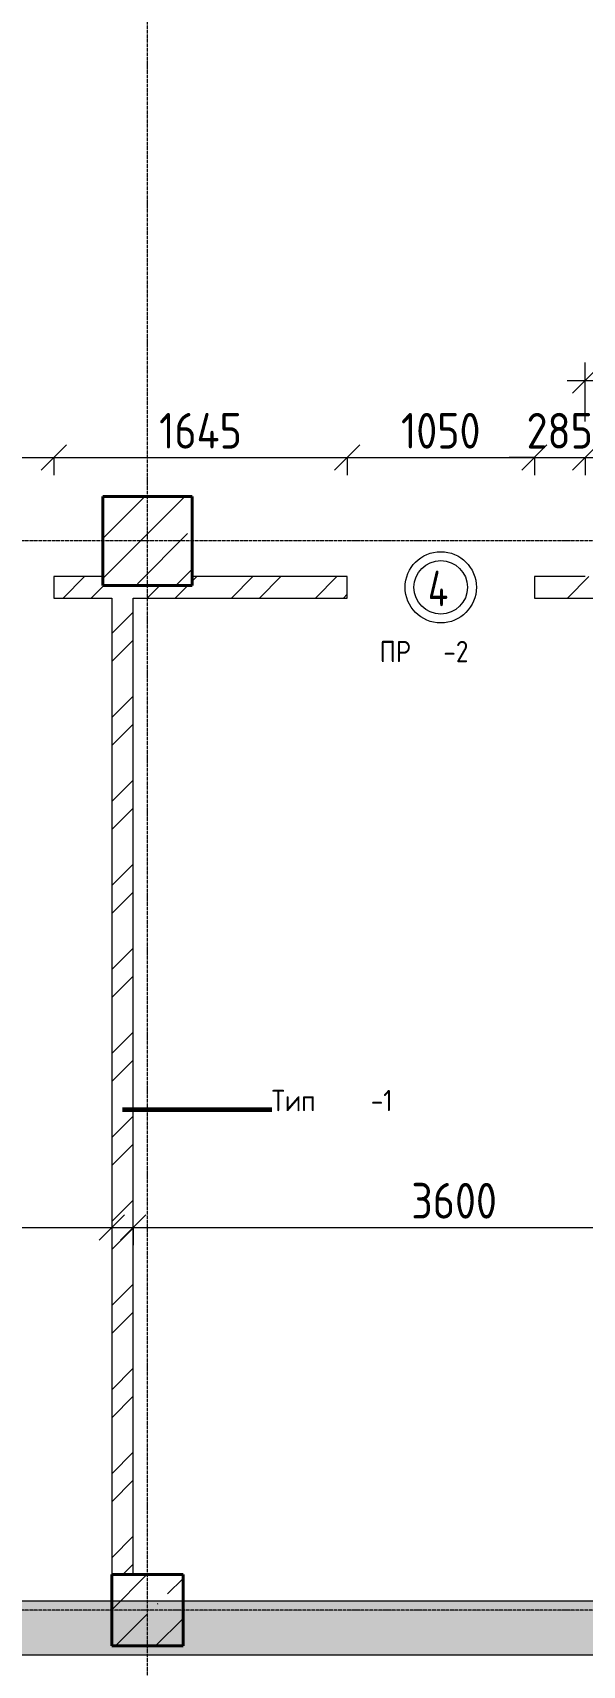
# Model space of a CAD drawing. Header units: millimetres. Extents: x -60946 to 138510, y -262288 to 24501.
# Drawn here: x -3844 to -761, y -7304 to 1857 of the extents above; entities that cross this region are included whole.
import ezdxf

# ---------------------------------------------------------------- set-up
doc = ezdxf.new("R2010")
doc.units = ezdxf.units.MM
doc.linetypes.add('ADSK_Линия сетки', pattern=[25, 20, -2.5, 0, -2.5])
for name, color, linetype, lineweight in [('0) 1 вып перегородка', 7, 'Continuous', 60), ('Марки', 7, 'Continuous', 20), ('Марки дверей', 7, 'Continuous', 20), ('Несущие колонны', 7, 'Continuous', 18), ('Оси', 7, 'Continuous', 9), ('Размеры', 7, 'Continuous', 9), ('Стены внутренние', 7, 'Continuous', 18)]:
    doc.layers.add(name, color=color, linetype=linetype, lineweight=lineweight)
doc.styles.add('GOST Common_3', font='', dxfattribs={"width": 0.9, "height": 200})
doc.styles.add('GOST Common_9', font='', dxfattribs={"width": 0.9, "height": 120})
doc.styles.add('GOST Common_B', font='', dxfattribs={"width": 0.8, "height": 200})
doc.styles.get('GOST Common_3').set_extended_font_data('GOST Common')
doc.styles.get('GOST Common_9').set_extended_font_data('GOST Common')
doc.styles.get('GOST Common_B').set_extended_font_data('GOST Common', bold=True)
doc.dimstyles.new('ADSK_Основной_2_0', dxfattribs={"dimscale": 304.8, "dimtxt": 201.142999, "dimasz": 0.463911, "dimexe": 0.328084, "dimexo": 0.328084, "dimgap": 0.164042, "dimtad": 1, "dimdec": 3, "dimrnd": 0.001, "dimdsep": 46, "dimtxsty": 'GOST Common_3', "dimblk1": 'OBLIQUE', "dimblk2": 'OBLIQUE', "dimsah": 1, "dimcen": 0.09, "dimdle": 0.328084, "dimazin": 2, "dimtfac": 1, "dimtdec": 4, "dimtix": 1, "dimtmove": 0, "dimatfit": 3, "dimfxl": 1, "dimtvp": 1, "dimtolj": 1, "dimtzin": 0, "dimlwd": 20, "dimlwe": 20, "dimarcsym": 2})
doc.dimstyles.new('ADSK_Основной_2_0_1', dxfattribs={"dimscale": 304.8, "dimtxt": 201.142999, "dimasz": 0.463911, "dimexe": 0.328084, "dimexo": 0.328084, "dimgap": 0.164042, "dimtad": 1, "dimdec": 3, "dimrnd": 0.001, "dimdsep": 46, "dimtxsty": 'GOST Common_3', "dimblk1": 'OBLIQUE', "dimblk2": 'OBLIQUE', "dimsah": 1, "dimcen": 0.09, "dimdle": 0.328084, "dimazin": 2, "dimtfac": 1, "dimtdec": 4, "dimtix": 1, "dimtmove": 1, "dimatfit": 3, "dimfxl": 1, "dimtvp": 1, "dimtolj": 1, "dimtzin": 0, "dimlwd": 20, "dimlwe": 20, "dimarcsym": 2})
pattern_1 = [(45, (0, 0), (-224.5064, 224.5064), []), (45, (224.5, 0), (-224.5064, 224.5064), [396.875, -79.375, 3.353, -76.022])]
pattern_2 = [(45, (0, 0), (-235.732, 235.732), []), (45, (157.15, 0), (-235.732, 235.732), [])]

# ---------------------------------------------------------------- blocks, each defined once
blk = doc.blocks.new('ADSK_КолоннаЖБ_Прямоугольная - 400x400 мм-1809659-Кладочный план подвала')
at = {"layer": 'Несущие колонны', "lineweight": 40}
for p, q in [((-200, 200), (200, 200)), ((-200, -200), (-200, 200)), ((200, 200), (200, -200)), ((200, -200), (-200, -200))]:
    blk.add_line(p, q, dxfattribs=at)
blk = doc.blocks.new('ADSK_КолоннаЖБ_Прямоугольная - 500x500 мм-1807509-Кладочный план подвала')
at = {"layer": 'Несущие колонны', "lineweight": 40}
for p, q in [((-250, 250), (250, 250)), ((-250, -250), (-250, 250)), ((250, 250), (250, -250)), ((250, -250), (-250, -250))]:
    blk.add_line(p, q, dxfattribs=at)
blk = doc.blocks.new('М_двери1 - Марка экземпляра 2-3719212-Кладочный план подвала')
at = {"layer": 'Марки дверей'}
for radius in [2, 1.5]:
    blk.add_circle((0, 0), radius, dxfattribs=at)
blk = doc.blocks.new('_Oblique')
at = {"color": 0, "linetype": 'ByBlock', "lineweight": -2}
blk.add_line((-0.5, -0.5), (0.5, 0.5), dxfattribs=at)
blk = doc.blocks.new('DIMBLOCK179-Кладочный план подвала')
at = {"layer": 'Defpoints', "color": 0, "transparency": 16777216}
for p in [(-4925, -426.6), (-3725, -426.6), (-3725, -526.6)]:
    blk.add_point(p, dxfattribs=at)
at = {"layer": 'Размеры', "color": 0, "lineweight": 20, "transparency": 16777216}
for p, q in [((-5025, -526.6), (-3625, -526.6)), ((-4925, -526.6), (-4925, -626.6)), ((-3725, -526.6), (-3725, -626.6))]:
    blk.add_line(p, q, dxfattribs=at)
at = {"layer": 'Размеры', "color": 0, "lineweight": 20, "transparency": 16777216, "xscale": 141.4, "yscale": 141.4, "zscale": 141.4, "rotation": 180}
blk.add_blockref('_Oblique', (-4925, -526.6), dxfattribs=at)
at = {"layer": 'Размеры', "color": 0, "lineweight": 20, "transparency": 16777216, "xscale": 141.4, "yscale": 141.4, "zscale": 141.4}
blk.add_blockref('_Oblique', (-3725, -526.6), dxfattribs=at)
at = {"layer": 'Размеры', "color": 0, "lineweight": 9, "transparency": 16777216, "insert": (-4325, -376.6), "char_height": 200, "width": 560.473, "attachment_point": 5, "style": 'GOST Common_3'}
blk.add_mtext('\\A1;1200', dxfattribs=at)
blk = doc.blocks.new('DIMBLOCK180-Кладочный план подвала')
at = {"layer": 'Defpoints', "color": 0, "transparency": 16777216}
for p in [(-3725, -426.6), (-2080, -426.6), (-2080, -526.6)]:
    blk.add_point(p, dxfattribs=at)
at = {"layer": 'Размеры', "color": 0, "lineweight": 20, "transparency": 16777216}
for p, q in [((-3825, -526.6), (-1980, -526.6)), ((-3725, -526.6), (-3725, -626.6)), ((-2080, -526.6), (-2080, -626.6))]:
    blk.add_line(p, q, dxfattribs=at)
at = {"layer": 'Размеры', "color": 0, "lineweight": 20, "transparency": 16777216, "xscale": 141.4, "yscale": 141.4, "zscale": 141.4, "rotation": 180}
blk.add_blockref('_Oblique', (-3725, -526.6), dxfattribs=at)
at = {"layer": 'Размеры', "color": 0, "lineweight": 20, "transparency": 16777216, "xscale": 141.4, "yscale": 141.4, "zscale": 141.4}
blk.add_blockref('_Oblique', (-2080, -526.6), dxfattribs=at)
at = {"layer": 'Размеры', "color": 0, "lineweight": 9, "transparency": 16777216, "insert": (-2902.5, -376.6), "char_height": 200, "width": 580.928, "attachment_point": 5, "style": 'GOST Common_3'}
blk.add_mtext('\\A1;1645', dxfattribs=at)
blk = doc.blocks.new('DIMBLOCK181-Кладочный план подвала')
at = {"layer": 'Defpoints', "color": 0, "transparency": 16777216}
for p in [(-2080, -426.6), (-1030, -426.6), (-1030, -526.6)]:
    blk.add_point(p, dxfattribs=at)
at = {"layer": 'Размеры', "color": 0, "lineweight": 20, "transparency": 16777216}
for p, q in [((-2180, -526.6), (-930, -526.6)), ((-2080, -526.6), (-2080, -626.6)), ((-1030, -526.6), (-1030, -626.6))]:
    blk.add_line(p, q, dxfattribs=at)
at = {"layer": 'Размеры', "color": 0, "lineweight": 20, "transparency": 16777216, "xscale": 141.4, "yscale": 141.4, "zscale": 141.4, "rotation": 180}
blk.add_blockref('_Oblique', (-2080, -526.6), dxfattribs=at)
at = {"layer": 'Размеры', "color": 0, "lineweight": 20, "transparency": 16777216, "xscale": 141.4, "yscale": 141.4, "zscale": 141.4}
blk.add_blockref('_Oblique', (-1030, -526.6), dxfattribs=at)
at = {"layer": 'Размеры', "color": 0, "lineweight": 9, "transparency": 16777216, "insert": (-1555, -376.6), "char_height": 200, "width": 560.473, "attachment_point": 5, "style": 'GOST Common_3'}
blk.add_mtext('\\A1;1050', dxfattribs=at)
blk = doc.blocks.new('DIMBLOCK182-Кладочный план подвала')
at = {"layer": 'Defpoints', "color": 0, "transparency": 16777216}
for p in [(-1030, -426.6), (-745, -426.6), (-745, -526.6)]:
    blk.add_point(p, dxfattribs=at)
at = {"layer": 'Размеры', "color": 0, "lineweight": 20, "transparency": 16777216}
for p, q in [((-1030, -526.6), (-1171.4, -526.6)), ((-1030, -526.6), (-1030, -626.6)), ((-1030, -526.6), (-745, -526.6)), ((-745, -526.6), (-745, -626.6)), ((-745, -526.6), (-603.6, -526.6))]:
    blk.add_line(p, q, dxfattribs=at)
at = {"layer": 'Размеры', "color": 0, "lineweight": 20, "transparency": 16777216, "xscale": 141.4, "yscale": 141.4, "zscale": 141.4}
blk.add_blockref('_Oblique', (-1030, -526.6), dxfattribs=at)
at = {"layer": 'Размеры', "color": 0, "lineweight": 20, "transparency": 16777216, "xscale": 141.4, "yscale": 141.4, "zscale": 141.4, "rotation": 180}
blk.add_blockref('_Oblique', (-745, -526.6), dxfattribs=at)
at = {"layer": 'Размеры', "color": 0, "lineweight": 9, "transparency": 16777216, "insert": (-887.5, -376.6), "char_height": 200, "width": 454.106, "attachment_point": 5, "style": 'GOST Common_3'}
blk.add_mtext('\\A1;285', dxfattribs=at)
blk = doc.blocks.new('DIMBLOCK187-Кладочный план подвала')
at = {"layer": 'Defpoints', "color": 0, "transparency": 16777216}
for p in [(-5465, -4405), (-3400, -4747.3), (-3400, -4847.3)]:
    blk.add_point(p, dxfattribs=at)
at = {"layer": 'Размеры', "color": 0, "lineweight": 20, "transparency": 16777216}
for p, q in [((-5465, -4505), (-5465, -4947.3)), ((-5565, -4847.3), (-3300, -4847.3)), ((-3400, -4847.3), (-3400, -4947.3))]:
    blk.add_line(p, q, dxfattribs=at)
at = {"layer": 'Размеры', "color": 0, "lineweight": 20, "transparency": 16777216, "xscale": 141.4, "yscale": 141.4, "zscale": 141.4, "rotation": 180}
blk.add_blockref('_Oblique', (-5465, -4847.3), dxfattribs=at)
at = {"layer": 'Размеры', "color": 0, "lineweight": 20, "transparency": 16777216, "xscale": 141.4, "yscale": 141.4, "zscale": 141.4}
blk.add_blockref('_Oblique', (-3400, -4847.3), dxfattribs=at)
at = {"layer": 'Размеры', "color": 0, "lineweight": 9, "transparency": 16777216, "insert": (-4432.5, -4697.3), "char_height": 200, "width": 605.475, "attachment_point": 5, "style": 'GOST Common_3'}
blk.add_mtext('\\A1;2065', dxfattribs=at)
blk = doc.blocks.new('DIMBLOCK201-Кладочный план подвала')
at = {"layer": 'Defpoints', "color": 0, "transparency": 16777216}
for p in [(-3280, -4747.3), (320, -4747.3), (320, -4847.3)]:
    blk.add_point(p, dxfattribs=at)
at = {"layer": 'Размеры', "color": 0, "lineweight": 20, "transparency": 16777216}
for p, q in [((-3380, -4847.3), (420, -4847.3)), ((-3280, -4847.3), (-3280, -4947.3)), ((320, -4847.3), (320, -4947.3))]:
    blk.add_line(p, q, dxfattribs=at)
at = {"layer": 'Размеры', "color": 0, "lineweight": 20, "transparency": 16777216, "xscale": 141.4, "yscale": 141.4, "zscale": 141.4, "rotation": 180}
blk.add_blockref('_Oblique', (-3280, -4847.3), dxfattribs=at)
at = {"layer": 'Размеры', "color": 0, "lineweight": 20, "transparency": 16777216, "xscale": 141.4, "yscale": 141.4, "zscale": 141.4}
blk.add_blockref('_Oblique', (320, -4847.3), dxfattribs=at)
at = {"layer": 'Размеры', "color": 0, "lineweight": 9, "transparency": 16777216, "insert": (-1480, -4697.3), "char_height": 200, "width": 605.475, "attachment_point": 5, "style": 'GOST Common_3'}
blk.add_mtext('\\A1;3600', dxfattribs=at)
blk = doc.blocks.new('DIMBLOCK261-Кладочный план подвала')
at = {"layer": 'Defpoints', "color": 0, "transparency": 16777216}
for p in [(1290, 5.8), (1290, -94.2), (-745, -425)]:
    blk.add_point(p, dxfattribs=at)
at = {"layer": 'Размеры', "color": 0, "lineweight": 20, "transparency": 16777216}
for p, q in [((-745, -325), (-745, 5.8)), ((-845, -94.2), (1390, -94.2)), ((1290, -94.2), (1290, -194.2))]:
    blk.add_line(p, q, dxfattribs=at)
at = {"layer": 'Размеры', "color": 0, "lineweight": 20, "transparency": 16777216, "xscale": 141.4, "yscale": 141.4, "zscale": 141.4, "rotation": 180}
blk.add_blockref('_Oblique', (-745, -94.2), dxfattribs=at)
at = {"layer": 'Размеры', "color": 0, "lineweight": 20, "transparency": 16777216, "xscale": 141.4, "yscale": 141.4, "zscale": 141.4}
blk.add_blockref('_Oblique', (1290, -94.2), dxfattribs=at)
at = {"layer": 'Размеры', "color": 0, "lineweight": 9, "transparency": 16777216, "insert": (-115.4, 400.5), "char_height": 200, "width": 605.475, "attachment_point": 1, "line_spacing_factor": 1.022761, "style": 'GOST Common_3'}
blk.add_mtext('\\A1;2035', dxfattribs=at)

msp = doc.modelspace()

# ---------------------------------------------------------------- hatches: boundary and pattern name
at = {"layer": 'Несущие колонны', "lineweight": 9}
h = msp.add_hatch(dxfattribs=at)
h.set_pattern_fill('FP_3', color=256, style=0, pattern_type=2)
h.set_pattern_definition(pattern_1)
h.paths.add_polyline_path([(-2950, -1245.031), (-2950, -745.031), (-3450, -745.031), (-3450, -1245.031), (-3238, -1245.031)])
h = msp.add_hatch(dxfattribs=at)
h.set_pattern_fill('FP_3', color=256, style=0, pattern_type=2)
h.set_pattern_definition(pattern_1)
h.paths.add_polyline_path([(-3000, -7195.031), (-3000, -6795.031), (-3400, -6795.031), (-3400, -7195.031)])
at = {"layer": 'Стены внутренние', "lineweight": 9}
h = msp.add_hatch(dxfattribs=at)
h.set_pattern_fill('FP_2', color=256, style=0, pattern_type=2)
h.set_pattern_definition(pattern_2)
h.paths.add_polyline_path([(-3280, -1315.031), (-3238, -1315.031), (-3238, -1245.031), (-3450, -1245.031), (-3450, -1195.031), (-3725, -1195.031), (-3725, -1315.031), (-3400, -1315.031)])
h.paths.add_polyline_path([(-4925, -1315.031), (-4925, -1195.031), (-8950, -1195.031), (-8950, -1245.031), (-9450, -1245.031), (-9450, -1195.031), (-11000, -1195.031), (-11000, -1315.031), (-5465, -1315.031)])
h = msp.add_hatch(dxfattribs=at)
h.set_pattern_fill('FP_2', color=256, style=0, pattern_type=2)
h.set_pattern_definition(pattern_2)
h.paths.add_polyline_path([(3050, -1315.031), (3050, -1245.031), (2550, -1245.031), (2550, -1195.031), (-1030, -1195.031), (-1030, -1315.031), (2550, -1315.031)])
h.paths.add_polyline_path([(-2080, -1315.031), (-2080, -1195.031), (-2950, -1195.031), (-2950, -1245.031), (-3238, -1245.031), (-3238, -1315.031)])
h = msp.add_hatch(dxfattribs=at)
h.set_pattern_fill('FP_2', color=256, style=0, pattern_type=2)
h.set_pattern_definition(pattern_2)
h.paths.add_polyline_path([(-3280, -6795.031), (-3280, -1315.031), (-3400, -1315.031), (-3400, -6795.031)])
h = msp.add_hatch(dxfattribs=at)
h.set_pattern_fill('FP_3', color=256, style=0, pattern_type=2)
h.set_pattern_definition(pattern_1)
h.paths.add_polyline_path([(61550, -7245.031), (61550, -6945.031), (49800, -6945.031), (49800, -7195.031), (49400, -7195.031), (49400, -6945.031), (34000, -6945.031), (34000, -7195.031), (33600, -7195.031), (33600, -6945.031), (28000, -6945.031), (28000, -7195.031), (27600, -7195.031), (27600, -6945.031), (22000, -6945.031), (22000, -7195.031), (21600, -7195.031), (21600, -6945.031), (9000, -6945.031), (9000, -7195.031), (8600, -7195.031), (8600, -6945.031), (3000, -6945.031), (3000, -7195.031), (2600, -7195.031), (2600, -6945.031), (-13400, -6945.031), (-13400, -7195.031), (-13800, -7195.031), (-13800, -6945.031), (-19400, -6945.031), (-19400, -7195.031), (-19550, -7195.031), (-19550, -7245.031), (52785.5782, -7245.031)])

# ---------------------------------------------------------------- linework, layer by layer
at = {"layer": '0) 1 вып перегородка'}
msp.add_line((-3340, -4185.7465), (-2502.8426, -4185.7465), dxfattribs=at)
at = {"layer": 'Несущие колонны', "lineweight": 9}
for p, q in [((-2950, -745.031), (-3450, -745.031)), ((-3450, -745.031), (-3450, -1195.031)), ((-2950, -1195.031), (-2950, -745.031)), ((-3450, -1195.031), (-3450, -1245.031)), ((-3450, -1245.031), (-3238, -1245.031)), ((-3238, -1245.031), (-2950, -1245.031)), ((-2950, -1245.031), (-2950, -1195.031)), ((-3280, -6795.031), (-3400, -6795.031)), ((-3400, -6795.031), (-3400, -7195.031)), ((-3000, -6795.031), (-3280, -6795.031)), ((-3000, -7195.031), (-3000, -6795.031)), ((-3400, -7195.031), (-3000, -7195.031))]:
    msp.add_line(p, q, dxfattribs=at)
at = {"layer": 'Оси', "linetype": 'ADSK_Линия сетки', "lineweight": 5}
for p, q in [((-3200, -10973.8823), (-3200, 24500.9141)), ((62221.372, -995.031), (-25240.0967, -995.031)), ((62221.372, -6995.031), (-25240.0967, -6995.031))]:
    msp.add_line(p, q, dxfattribs=at)
at = {"layer": 'Стены внутренние', "lineweight": 5}
for p, q in [((-3450, -1195.031), (-3725, -1195.031)), ((-3725, -1195.031), (-3725, -1315.031)), ((-3450, -1245.031), (-3450, -1195.031)), ((-2950, -1245.031), (-3450, -1245.031)), ((-2080, -1195.031), (-2950, -1195.031)), ((-2950, -1195.031), (-2950, -1245.031)), ((-2080, -1315.031), (-2080, -1195.031)), ((-745, -1195.031), (-1030, -1195.031)), ((-1030, -1195.031), (-1030, -1315.031)), ((-3725, -1315.031), (-3400, -1315.031)), ((-3400, -1315.031), (-3400, -6795.031)), ((-3280, -6795.031), (-3280, -1315.031)), ((-3280, -1315.031), (-3238, -1315.031)), ((-3238, -1315.031), (-2080, -1315.031)), ((-1030, -1315.031), (320, -1315.031)), ((-3400, -6795.031), (-3280, -6795.031)), ((320, -6945.031), (-7560, -6945.031)), ((-19850, -7245.031), (61850, -7245.031))]:
    msp.add_line(p, q, dxfattribs=at)

# ---------------------------------------------------------------- block references
at = {"layer": 'Марки дверей', "xscale": 99.99999999999993, "yscale": 99.99999999999993, "zscale": 99.99999999999993}
msp.add_blockref('М_двери1 - Марка экземпляра 2-3719212-Кладочный план подвала', (-1555, -1255.031), dxfattribs=at)
at = {"layer": 'Несущие колонны', "lineweight": 40, "rotation": 89.9999999999999}
for name, p in [('ADSK_КолоннаЖБ_Прямоугольная - 500x500 мм-1807509-Кладочный план подвала', (-3200, -995.031)), ('ADSK_КолоннаЖБ_Прямоугольная - 400x400 мм-1809659-Кладочный план подвала', (-3200, -6995.031))]:
    msp.add_blockref(name, p, dxfattribs=at)

# ---------------------------------------------------------------- texts
at = {"layer": '0) 1 вып перегородка', "color": 116, "lineweight": 9, "true_color": 0x008040, "char_height": 120, "attachment_point": 1, "style": 'GOST Common_9'}
for s, insert, width in [('Тип', (-2502.8426, -4074.8194), 673.4175), ('-1', (-1947.2176, -4074.8194), 368.77625)]:
    msp.add_mtext(s, dxfattribs=dict(at, insert=insert, width=width))
at = {"layer": 'Марки', "lineweight": 9, "char_height": 120, "attachment_point": 1, "style": 'GOST Common_9'}
for s, insert, width in [('ПР', (-1897.45, -1555.6039), 432.91125), ('-2', (-1540.2625, -1555.6039), 389.620125)]:
    msp.add_mtext(s, dxfattribs=dict(at, insert=insert, width=width))
at = {"layer": 'Марки дверей', "lineweight": 5, "insert": (-1627.0574, -1161.3721), "char_height": 200, "width": 166.751, "attachment_point": 1, "style": 'GOST Common_B'}
msp.add_mtext('\\fGOST Common|b1|i0|c204|p34|;\\W.8;4', dxfattribs=at)

# ---------------------------------------------------------------- dimensions: what is measured, and where the dimension line sits
at = {"layer": 'Размеры', "lineweight": 9}
dim = msp.add_linear_dim(base=(1290, -94.2276), p1=(-745, -425.031), p2=(1290, 5.7573), dimstyle='ADSK_Основной_2_0_1', override={"dimpost": '<>', "dimfxl": 2080.097014}, dxfattribs=at)
dim.commit()
dim.dimension.update_dxf_attribs({"geometry": 'DIMBLOCK261-Кладочный план подвала', "text_midpoint": (187.3318, 83.8047), "dimtype": 160})
for base, p1, p2, override, picture, middle in [((-3725, -526.5512), (-4925, -426.5663), (-3725, -426.5663), {"dimpost": '<>', "dimfxl": 1200}, 'DIMBLOCK179-Кладочный план подвала', (-4325, -376.5512)), ((-2080, -526.5512), (-3725, -426.5663), (-2080, -426.5663), {"dimpost": '<>', "dimfxl": 1645}, 'DIMBLOCK180-Кладочный план подвала', (-2902.5, -376.5512)), ((-1030, -526.5512), (-2080, -426.5663), (-1030, -426.5663), {"dimpost": '<>', "dimfxl": 1050}, 'DIMBLOCK181-Кладочный план подвала', (-1555, -376.5512)), ((-745, -526.5512), (-1030, -426.5663), (-745, -426.5663), {"dimpost": '<>', "dimfxl": 285}, 'DIMBLOCK182-Кладочный план подвала', (-887.5, -376.5512)), ((-3400, -4847.2524), (-5465, -4405.031), (-3400, -4747.2675), {"dimpost": '<>', "dimfxl": 2093.167651}, 'DIMBLOCK187-Кладочный план подвала', (-4432.5, -4697.2524)), ((320, -4847.2524), (-3280, -4747.2675), (320, -4747.2675), {"dimpost": '<>', "dimfxl": 3600}, 'DIMBLOCK201-Кладочный план подвала', (-1480, -4697.2524))]:
    dim = msp.add_linear_dim(base=base, p1=p1, p2=p2, dimstyle='ADSK_Основной_2_0', override=override, dxfattribs=at)
    dim.commit()
    dim.dimension.update_dxf_attribs({"geometry": picture, "text_midpoint": middle})

doc.saveas('drawing.dxf')
